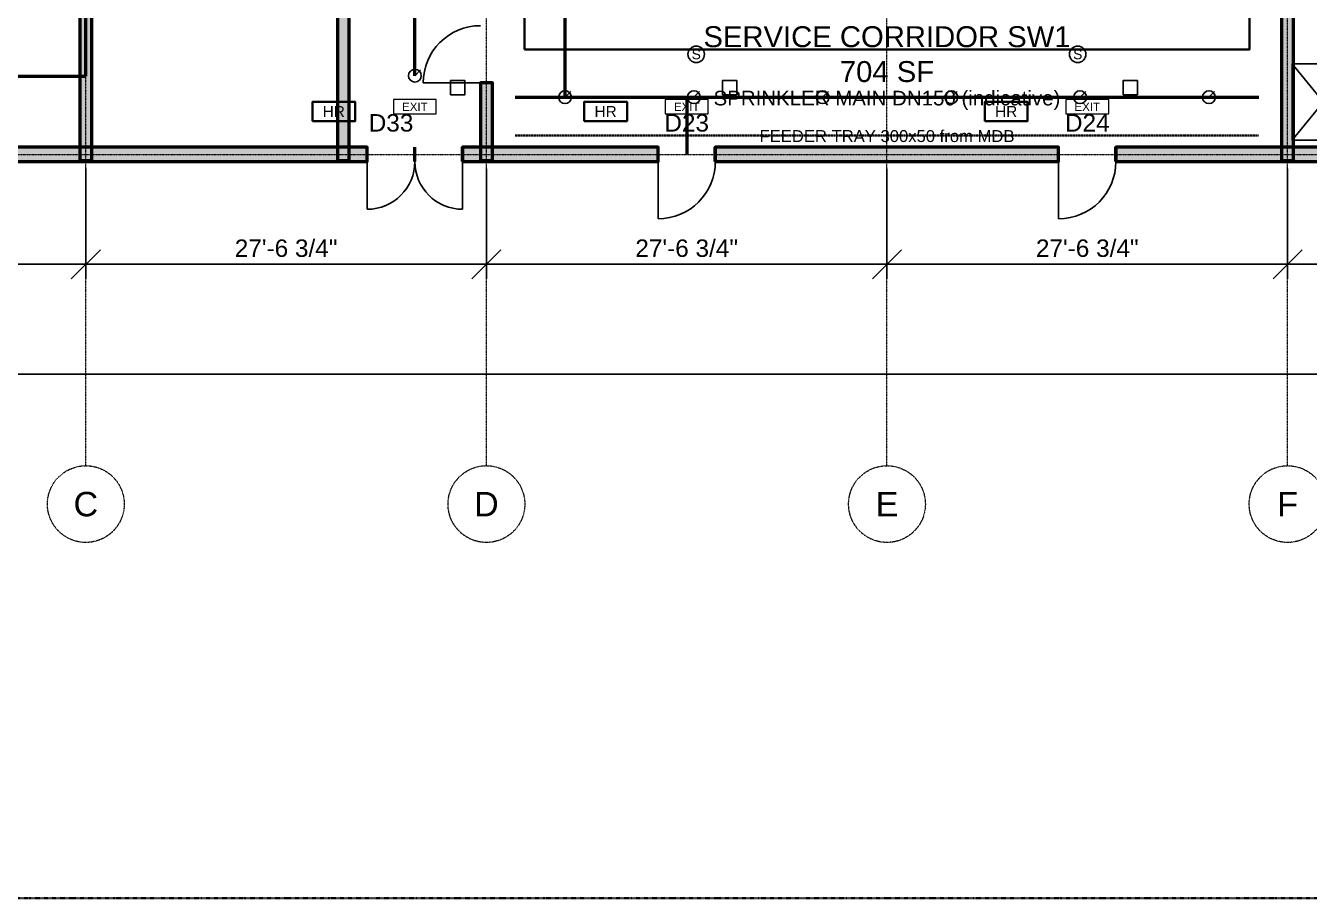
# Model space of a CAD drawing. Header units: inches. Extents: x -108 to 4832, y -12 to 3555.
# Drawn here: x 824 to 1884, y 0 to 720 of the extents above; entities that cross this region are included whole.
import ezdxf
from ezdxf.enums import TextEntityAlignment as Align

# ---------------------------------------------------------------- set-up
doc = ezdxf.new("R2010")
doc.units = ezdxf.units.IN
doc.header["$LTSCALE"] = 0.03937
doc.header["$MEASUREMENT"] = 0
for name, pattern in [('CENTER', [5.08, 3.175, -0.635, 0.635, -0.635]), ('DASHED', [1.524, 1.27, -0.254]), ('PHANTOM', [6.35, 3.175, -0.635, 0.635, -0.635, 0.635, -0.635])]:
    doc.linetypes.add(name, pattern=pattern)
for name, color, linetype, lineweight in [('A-ANNO-DIMS', 1, 'Continuous', 18), ('A-ANNO-SYMB', 2, 'Continuous', 18), ('A-AREA-IDEN', 2, 'Continuous', 18), ('A-DOOR', 3, 'Continuous', 25), ('A-FLOR-EVTR', 251, 'Continuous', 25), ('A-WALL', 7, 'Continuous', 50), ('A-WALL-PATT', 8, 'Continuous', 9), ('C-PROP-LINE', 1, 'PHANTOM', 35), ('E-ANNO-TEXT', 52, 'Continuous', 18), ('E-FALM', 230, 'Continuous', 25), ('E-LITE-EMER', 40, 'Continuous', 18), ('E-TRAY', 210, 'DASHED', 35), ('FP-ANNO-TEXT', 14, 'Continuous', 18), ('FP-HOSE', 20, 'Continuous', 35), ('FP-SPRK-HEAD', 1, 'Continuous', 25), ('FP-SPRK-PIPE', 12, 'Continuous', 50), ('M-HVAC-SAD', 5, 'Continuous', 35), ('S-GRID', 1, 'CENTER', 13)]:
    doc.layers.add(name, color=color, linetype=linetype, lineweight=lineweight)
doc.styles.add('NCS-ARIAL', font='arial.ttf')
doc.dimstyles.new('ARCH-48', dxfattribs={"dimscale": 192, "dimtxt": 0.075, "dimasz": 0.0625, "dimexe": 0.0625, "dimexo": 0.0625, "dimgap": 0.03125, "dimtad": 1, "dimdec": 4, "dimzin": 3, "dimdsep": 46, "dimlunit": 4, "dimtxsty": 'NCS-ARIAL', "dimtsz": 0.0625, "dimcen": 2.5, "dimclrd": 256, "dimclre": 256, "dimclrt": 256, "dimazin": 3, "dimtfac": 1, "dimtmove": 0, "dimatfit": 3, "dimarcsym": 0})

msp = doc.modelspace()

# ---------------------------------------------------------------- hatches: boundary and pattern name
at = {"layer": 'A-WALL-PATT'}
for points in [[(878.93701, 609.25197), (878.93701, 1681.10236), (869.09449, 1681.10236), (869.09449, 609.25197)], [(1871.06299, 609.25197), (1871.06299, 784.44882), (1861.22047, 784.44882), (1861.22047, 609.25197)], [(1091.53543, 609.25197), (1091.53543, 761.81102), (1081.69291, 761.81102), (1081.69291, 609.25197)], [(1209.64567, 609.25197), (1209.64567, 673.22835), (1199.80315, 673.22835), (1199.80315, 609.25197)], [(751.9685, 608.26772), (1106.29921, 608.26772), (1106.29921, 620.07874), (751.9685, 620.07874)], [(1185.03937, 608.26772), (1346.45669, 608.26772), (1346.45669, 620.07874), (1185.03937, 620.07874)], [(1393.70079, 608.26772), (1677.16535, 608.26772), (1677.16535, 620.07874), (1393.70079, 620.07874)], [(1724.40945, 608.26772), (2007.87402, 608.26772), (2007.87402, 620.07874), (1724.40945, 620.07874)]]:
    msp.add_hatch(color=256, dxfattribs=at).paths.add_polyline_path(points)

# ---------------------------------------------------------------- linework, layer by layer
at = {"layer": 'A-DOOR'}
for p, q in [((1199.80315, 673.22835), (1152.55906, 673.22835)), ((1106.29921, 608.26772), (1106.29921, 568.89764)), ((1185.03937, 608.26772), (1185.03937, 568.89764)), ((1346.45669, 608.26772), (1346.45669, 561.02362)), ((1677.16535, 608.26772), (1677.16535, 561.02362))]:
    msp.add_line(p, q, dxfattribs=at)
for centre, radius, start, end in [((1199.80315, 673.22835), 47.24409, 90, 180), ((1106.29921, 608.26772), 39.37008, -90, 0), ((1185.03937, 608.26772), 39.37008, 180, -90), ((1346.45669, 608.26772), 47.24409, -90, 0), ((1677.16535, 608.26772), 47.24409, -90, 0)]:
    msp.add_arc(centre, radius, start, end, dxfattribs=at)
at = {"layer": 'A-FLOR-EVTR'}
for p, q in [((1870.07874, 625.98425), (1921.25984, 688.97638)), ((1870.07874, 688.97638), (1921.25984, 625.98425))]:
    msp.add_line(p, q, dxfattribs=at)
msp.add_lwpolyline([(1870.07874, 625.98425), (1921.25984, 625.98425), (1921.25984, 688.97638), (1870.07874, 688.97638)], close=True, dxfattribs=at)
at = {"layer": 'A-WALL'}
for p, q in [((1209.64567, 673.22835), (1199.80315, 673.22835)), ((1106.29921, 608.26772), (1106.29921, 620.07874)), ((1145.66929, 608.26772), (1145.66929, 620.07874)), ((1145.66929, 608.26772), (1145.66929, 620.07874)), ((1185.03937, 608.26772), (1185.03937, 620.07874)), ((1346.45669, 608.26772), (1346.45669, 620.07874)), ((1393.70079, 608.26772), (1393.70079, 620.07874)), ((1677.16535, 608.26772), (1677.16535, 620.07874)), ((1724.40945, 608.26772), (1724.40945, 620.07874))]:
    msp.add_line(p, q, dxfattribs=at)
for points in [[(878.93701, 609.25197), (878.93701, 1681.10236), (869.09449, 1681.10236), (869.09449, 609.25197)], [(1871.06299, 609.25197), (1871.06299, 784.44882), (1861.22047, 784.44882), (1861.22047, 609.25197)], [(1091.53543, 609.25197), (1091.53543, 761.81102), (1081.69291, 761.81102), (1081.69291, 609.25197)], [(1209.64567, 609.25197), (1209.64567, 673.22835), (1199.80315, 673.22835), (1199.80315, 609.25197)], [(751.9685, 608.26772), (1106.29921, 608.26772), (1106.29921, 620.07874), (751.9685, 620.07874)], [(1185.03937, 608.26772), (1346.45669, 608.26772), (1346.45669, 620.07874), (1185.03937, 620.07874)], [(1393.70079, 608.26772), (1677.16535, 608.26772), (1677.16535, 620.07874), (1393.70079, 620.07874)], [(1724.40945, 608.26772), (2007.87402, 608.26772), (2007.87402, 620.07874), (1724.40945, 620.07874)]]:
    msp.add_lwpolyline(points, close=True, dxfattribs=at)
at = {"layer": 'C-PROP-LINE'}
msp.add_lwpolyline([(0, 0), (4724.40945, 0), (4724.40945, 3543.30709), (0, 3543.30709)], close=True, dxfattribs=at)
at = {"layer": 'E-FALM'}
for points in [[(1175.19685, 663.38583), (1187.00787, 663.38583), (1187.00787, 675.19685), (1175.19685, 675.19685)], [(1399.6063, 663.38583), (1411.41732, 663.38583), (1411.41732, 675.19685), (1399.6063, 675.19685)], [(1730.31496, 663.38583), (1742.12598, 663.38583), (1742.12598, 675.19685), (1730.31496, 675.19685)]]:
    msp.add_lwpolyline(points, close=True, dxfattribs=at)
for centre in [(1377.95276, 696.85039), (1692.91339, 696.85039)]:
    msp.add_circle(centre, 6.80315, dxfattribs=at)
at = {"layer": 'E-LITE-EMER'}
for points in [[(1127.95276, 647.6378), (1163.38583, 647.6378), (1163.38583, 659.44882), (1127.95276, 659.44882)], [(1352.3622, 647.6378), (1387.79528, 647.6378), (1387.79528, 659.44882), (1352.3622, 659.44882)], [(1683.07087, 647.6378), (1718.50394, 647.6378), (1718.50394, 659.44882), (1683.07087, 659.44882)]]:
    msp.add_lwpolyline(points, close=True, dxfattribs=at)
at = {"layer": 'E-TRAY'}
msp.add_line((1228.34646, 629.92126), (1842.51969, 629.92126), dxfattribs=at)
at = {"layer": 'FP-HOSE'}
for points in [[(1061.02362, 641.73228), (1096.45669, 641.73228), (1096.45669, 657.48031), (1061.02362, 657.48031)], [(1285.43307, 641.73228), (1320.86614, 641.73228), (1320.86614, 657.48031), (1285.43307, 657.48031)], [(1616.14173, 641.73228), (1651.5748, 641.73228), (1651.5748, 657.48031), (1616.14173, 657.48031)]]:
    msp.add_lwpolyline(points, close=True, dxfattribs=at)
at = {"layer": 'FP-SPRK-HEAD'}
for p, q in [((1145.66929, 679.13386), (1150.4315, 683.89606)), ((1269.68504, 661.41732), (1274.44724, 666.17953)), ((1375.98425, 661.41732), (1380.74646, 666.17953)), ((1482.28346, 661.41732), (1487.04567, 666.17953)), ((1588.58268, 661.41732), (1593.34488, 666.17953)), ((1694.88189, 661.41732), (1699.64409, 666.17953)), ((1801.1811, 661.41732), (1805.94331, 666.17953))]:
    msp.add_line(p, q, dxfattribs=at)
for centre in [(1145.66929, 679.13386), (1269.68504, 661.41732), (1375.98425, 661.41732), (1482.28346, 661.41732), (1588.58268, 661.41732), (1694.88189, 661.41732), (1801.1811, 661.41732)]:
    msp.add_circle(centre, 5.29134, dxfattribs=at)
at = {"layer": 'FP-SPRK-PIPE'}
for p, q in [((874.01575, 678.8771), (874.01575, 1724.40945)), ((1145.66929, 679.13386), (1145.66929, 1275.59055)), ((1145.66929, 679.13386), (1145.66929, 785.43307)), ((1269.68504, 661.41732), (1269.68504, 732.28346)), ((277.55906, 678.8771), (874.01575, 678.8771)), ((1145.66929, 679.13386), (1145.66929, 679.13386)), ((1228.34646, 661.41732), (1842.51969, 661.41732)), ((1269.68504, 661.41732), (1375.98425, 661.41732)), ((1269.68504, 661.41732), (1370.07874, 661.41732)), ((1370.07874, 661.41732), (1370.07874, 614.17323)), ((1375.98425, 661.41732), (1482.28346, 661.41732)), ((1482.28346, 661.41732), (1588.58268, 661.41732)), ((1588.58268, 661.41732), (1694.88189, 661.41732)), ((1694.88189, 661.41732), (1801.1811, 661.41732))]:
    msp.add_line(p, q, dxfattribs=at)
at = {"layer": 'M-HVAC-SAD'}
msp.add_lwpolyline([(1236.22047, 700.7874), (1834.64567, 700.7874), (1834.64567, 748.0315), (1236.22047, 748.0315)], close=True, dxfattribs=at)
at = {"layer": 'S-GRID'}
for p, q in [((874.01575, 357.16535), (874.01575, 3327.87402)), ((1204.72441, 357.16535), (1204.72441, 3327.87402)), ((1535.43307, 357.16535), (1535.43307, 3327.87402)), ((1866.14173, 357.16535), (1866.14173, 3327.87402)), ((-44.40945, 614.17323), (4768.8189, 614.17323))]:
    msp.add_line(p, q, dxfattribs=at)
for centre in [(874.01575, 325.48535), (1204.72441, 325.48535), (1535.43307, 325.48535), (1866.14173, 325.48535)]:
    msp.add_circle(centre, 31.68, dxfattribs=at)

# ---------------------------------------------------------------- texts
at = {"layer": 'A-ANNO-SYMB', "style": 'NCS-ARIAL'}
for s, p in [('D33', (1125.98425, 640.23874)), ('D23', (1370.07874, 640.23874)), ('D24', (1700.7874, 640.23874))]:
    msp.add_text(s, height=14.4, dxfattribs=at).set_placement(p, align=Align.MIDDLE_CENTER)
at = {"layer": 'A-AREA-IDEN', "insert": (1535.43307, 696.85039), "char_height": 17.28, "attachment_point": 5, "style": 'NCS-ARIAL'}
msp.add_mtext('SERVICE CORRIDOR SW1\\P704 SF', dxfattribs=at)
at = {"layer": 'E-ANNO-TEXT', "style": 'NCS-ARIAL'}
for s, height, p in [('EXIT', 6.80315, (1145.66929, 653.54331)), ('EXIT', 6.80315, (1370.07874, 653.54331)), ('EXIT', 6.80315, (1700.7874, 653.54331)), ('FEEDER TRAY 300x50 from MDB', 9.8267717, (1535.43307, 629.32606))]:
    msp.add_text(s, height=height, dxfattribs=at).set_placement(p, align=Align.MIDDLE_CENTER)
at = {"layer": 'E-FALM', "style": 'NCS-ARIAL'}
for p in [(1377.95276, 696.85039), (1692.91339, 696.85039)]:
    msp.add_text('S', height=8.16378, dxfattribs=at).set_placement(p, align=Align.MIDDLE_CENTER)
at = {"layer": 'FP-ANNO-TEXT', "style": 'NCS-ARIAL'}
for s, height, p in [('SPRINKLER MAIN DN150 (indicative)', 12.0944882, (1535.43307, 660.67332)), ('HR', 9.070866, (1078.74016, 649.6063)), ('HR', 9.070866, (1303.14961, 649.6063)), ('HR', 9.070866, (1633.85827, 649.6063))]:
    msp.add_text(s, height=height, dxfattribs=at).set_placement(p, align=Align.MIDDLE_CENTER)
at = {"layer": 'S-GRID', "style": 'NCS-ARIAL'}
for s, p in [('C', (874.01575, 325.48535)), ('D', (1204.72441, 325.48535)), ('E', (1535.43307, 325.48535)), ('F', (1866.14173, 325.48535))]:
    msp.add_text(s, height=20.16, dxfattribs=at).set_placement(p, align=Align.MIDDLE_CENTER)

# ---------------------------------------------------------------- dimensions: what is measured, and where the dimension line sits
at = {"layer": 'A-ANNO-DIMS'}
for base, p1, p2, text in [((212.59843, 432.75591), (212.59843, 614.17323), (4511.81102, 614.17323), '358\'-3 1/4"'), ((543.30709, 523.46457), (543.30709, 614.17323), (874.01575, 614.17323), '27\'-6 3/4"'), ((874.01575, 523.46457), (874.01575, 614.17323), (1204.72441, 614.17323), '27\'-6 3/4"'), ((1204.72441, 523.46457), (1204.72441, 614.17323), (1535.43307, 614.17323), '27\'-6 3/4"'), ((1535.43307, 523.46457), (1535.43307, 614.17323), (1866.14173, 614.17323), '27\'-6 3/4"'), ((1866.14173, 523.46457), (1866.14173, 614.17323), (2196.85039, 614.17323), '27\'-6 3/4"')]:
    msp.add_linear_dim(base=base, p1=p1, p2=p2, text=text, dimstyle='ARCH-48', dxfattribs=at).render()

doc.saveas('drawing.dxf')
